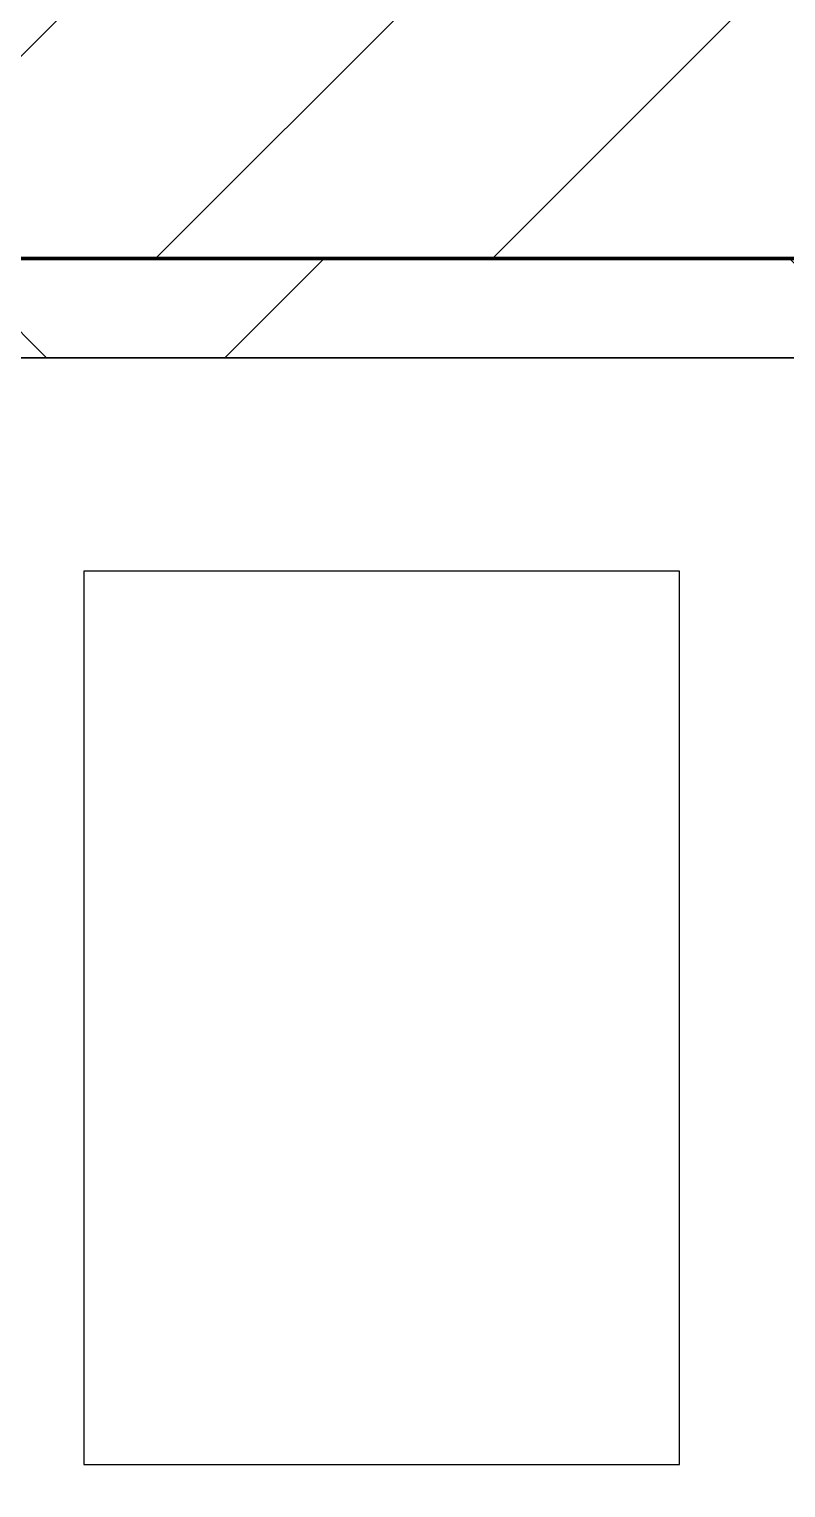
# Model space of a CAD drawing. Header units: millimetres. Extents: x -795739 to -715748, y -34378 to 22353.
# Drawn here: x -781760 to -781379, y 7325 to 8059 of the extents above; entities that cross this region are included whole.
import ezdxf
from ezdxf.xclip import XClip

# ---------------------------------------------------------------- set-up
doc = ezdxf.new("R2010")
doc.units = ezdxf.units.MM
doc.header["$XCLIPFRAME"] = 0
doc.layers.add('000 - WIPEOUT', color=250, linetype='Continuous')
doc.layers.add('A11_ALU.SOLID SHEET', color=2, linetype='Continuous')
for name, color, linetype, lineweight in [('A-GLAZ-CURT', 2, 'Continuous', 9), ('A-WALL', 5, 'Continuous', 35), ('A-WALL-FNSH', 2, 'Continuous', 35), ('A-WALL-PATT', 1, 'Continuous', 9)]:
    doc.layers.add(name, color=color, linetype=linetype, lineweight=lineweight)

# ---------------------------------------------------------------- blocks, each defined once
blk = doc.blocks.new('PPLS-PP19_Custom Tile Pattern - Custom Tile Pattern-V72-4282-01 ENLARGED LOWER PLATFORM LEVEL - REFLECTED CEILING PLAN - SHEET 3')
at = {"layer": 'A-GLAZ-CURT'}
for p, q in [((-300, 0), (300, 0)), ((300, 0), (-300, 0)), ((195.99, 0), (213.31, 0)), ((213.31, 0), (195.99, 0)), ((230.06, 0), (300, 0)), ((-300, -50), (300, -50)), ((300, -50), (-300, -50))]:
    blk.add_line(p, q, dxfattribs=at)
for points, knots in [([(-15.19, 0), (-13.07, 0), (7.48, 0), (42.82, 0), (88.72, 0), (120.63, 0), (138.28, 0), (138.53, 0)], [-461.142613, -461.142613, -461.142613, -461.142613, -429.606584, -390.253598, -346.313304, -291.370682, -290.5735, -290.5735, -290.5735, -290.5735]), ([(103.09, 0), (101.08, 0), (86.31, 0), (63.34, 0), (35.84, 0), (12, 0), (3.08, 0), (-1.67, 0), (-2.25, 0)], [-375.435014, -375.435014, -375.435014, -375.435014, -369.147452, -330.153101, -307.516438, -285.83788, -246.234814, -234.646884, -234.646884, -234.646884, -234.646884]), ([(27.89, 0), (29.09, 0), (33.4, 0), (48.37, 0), (71.92, 0), (93.05, 0), (104.15, 0), (105.27, 0)], [-147.777612, -147.777612, -147.777612, -147.777612, -135.792042, -118.513713, -97.899267, -63.759246, -59.909843, -59.909843, -59.909843, -59.909843]), ([(136.44, 0), (121.66, 0), (86.93, 0), (51.16, 0), (31.18, 0)], [-106.750556, -106.750556, -106.750556, -106.750556, -59.610984, 0, 0, 0, 0]), ([(36.29, 0), (37.77, 0), (48.82, 0), (64.79, 0), (86.91, 0), (101.1, 0), (105.92, 0)], [-314.598523, -314.598523, -314.598523, -314.598523, -305.899624, -287.17622, -249.500363, -226.889445, -226.889445, -226.889445, -226.889445]), ([(105.9, 0), (105.6, 0), (94.19, 0), (76.86, 0), (57.82, 0), (46.51, 0), (42.06, 0), (38.79, 0), (37.96, 0)], [-403.060872, -403.060872, -403.060872, -403.060872, -401.860199, -357.622665, -341.267687, -334.000314, -326.15566, -322.93397, -322.93397, -322.93397, -322.93397]), ([(105.68, 0), (104.73, 0), (101.39, 0), (92.38, 0), (85.59, 0), (74.4, 0), (62.26, 0), (51.85, 0), (45.49, 0), (39.39, 0), (38.23, 0)], [-7805.49088, -7805.49088, -7805.49088, -7805.49088, -7723.759874, -7531.75727, -7135.649961, -6924.452779, -6738.82075, -6548.303034, -6314.283804, -6261.547629, -6261.547629, -6261.547629, -6261.547629]), ([(94.4, 0), (94.4, 0), (94.64, 0), (99.11, 0), (108.97, 0), (120.79, 0), (139.94, 0), (163.31, 0), (185.23, 0), (193.62, 0), (194.69, 0), (194.79, 0)], [-2348.345796, -2348.345796, -2348.345796, -2348.345796, -2310.419338, -2233.599744, -2052.234781, -1843.028543, -1530.39897, -1095.004608, -529.74427, -295.064701, -265.121568, -265.121568, -265.121568, -265.121568]), ([(157.9, 0), (156.77, 0), (151.67, 0), (143.29, 0), (134.04, 0), (126.24, 0), (118.6, 0), (114.23, 0), (111.98, 0), (106.03, 0), (105.46, 0), (105.36, 0)], [-10292.955006, -10292.955006, -10292.955006, -10292.955006, -10098.273015, -9847.788484, -9677.714971, -9567.007022, -9453.21225, -9220.200448, -9012.77275, -8966.157302, -8946.345076, -8946.345076, -8946.345076, -8946.345076]), ([(105.59, 0), (106.21, 0), (111.12, 0), (112.65, 0), (113.59, 0)], [-8898.549405, -8898.549405, -8898.549405, -8898.549405, -8814.835624, -8577.462505, -8577.462505, -8577.462505, -8577.462505]), ([(105.9, 0), (111.74, 0), (118.38, 0), (128.63, 0), (128.95, 0)], [-59.181621, -59.181621, -59.181621, -59.181621, -39.050993, -35.895543, -35.895543, -35.895543, -35.895543]), ([(114.39, 0), (114.2, 0), (112.52, 0), (109.3, 0), (105.91, 0)], [-8148.58938, -8148.58938, -8148.58938, -8148.58938, -8105.191388, -7812.317473, -7812.317473, -7812.317473, -7812.317473]), ([(168.37, 0), (167.68, 0), (162.47, 0), (147.16, 0), (119.85, 0), (105.98, 0)], [-543.375029, -543.375029, -543.375029, -543.375029, -530.793311, -458.593899, -403.157171, -403.157171, -403.157171, -403.157171]), ([(106.46, 0), (113.07, 0), (126.38, 0), (132.42, 0), (134.6, 0)], [-226.039875, -226.039875, -226.039875, -226.039875, -194.761443, -152.241002, -152.241002, -152.241002, -152.241002]), ([(129.02, 0), (129.02, 0), (124.41, 0), (122.35, 0), (115.9, 0), (110.41, 0), (106.86, 0)], [-35.386604, -35.386604, -35.386604, -35.386604, -31.430235, -22.807238, -15.488593, -3.99399, -3.99399, -3.99399, -3.99399]), ([(128.58, 0), (128.8, 0), (130.16, 0), (139.26, 0), (152.67, 0), (161.24, 0), (162.19, 0), (162.75, 0)], [-633.326174, -633.326174, -633.326174, -633.326174, -627.736123, -618.981161, -602.094757, -592.980799, -581.414464, -581.414464, -581.414464, -581.414464]), ([(137.1, 0), (136, 0), (133.64, 0), (129.87, 0), (129.11, 0)], [-670.405967, -670.405967, -670.405967, -670.405967, -651.020627, -640.742133, -640.742133, -640.742133, -640.742133]), ([(193.8, 0), (193.33, 0), (190.11, 0), (183.13, 0), (171, 0), (161.95, 0), (161.28, 0), (158.35, 0), (157.85, 0), (157.77, 0)], [-11665.349007, -11665.349007, -11665.349007, -11665.349007, -11565.880756, -11105.624034, -10839.086983, -10768.332124, -10666.779182, -10580.760289, -10550.278881, -10550.278881, -10550.278881, -10550.278881]), ([(300, 0), (286.53, 0), (254.22, 0), (207.11, 0), (177.41, 0), (159.34, 0), (158.33, 0), (158.3, 0)], [-285.253232, -285.253232, -285.253232, -285.253232, -244.693688, -187.987675, -143.776725, -129.632772, -123.352749, -123.352749, -123.352749, -123.352749]), ([(159.07, 0), (159.13, 0), (160.84, 0), (165.21, 0), (174.15, 0), (185.98, 0), (208.82, 0), (219.42, 0), (230.06, 0)], [-115.643202, -115.643202, -115.643202, -115.643202, -114.681583, -87.660824, -65.295536, -41.623857, -24.459831, 0, 0, 0, 0]), ([(162.75, 0), (165.4, 0), (170.91, 0), (172.61, 0), (172.61, 0)], [-111.264224, -111.264224, -111.264224, -111.264224, -56.742688, -19.085662, -19.085662, -19.085662, -19.085662]), ([(241, 0), (240.07, 0), (235.87, 0), (226.56, 0), (221.1, 0), (200.27, 0), (182.99, 0), (174.27, 0), (169.67, 0), (168.99, 0)], [-9463.29374, -9463.29374, -9463.29374, -9463.29374, -9406.094246, -9221.510254, -9016.44624, -8717.832359, -8253.978395, -8152.463617, -8069.855175, -8069.855175, -8069.855175, -8069.855175]), ([(215.22, 0), (214.62, 0), (210.55, 0), (203.98, 0), (187.54, 0), (175.3, 0), (169.49, 0)], [-203.825446, -203.825446, -203.825446, -203.825446, -198.527383, -184.406837, -162.427601, -142.916156, -142.916156, -142.916156, -142.916156]), ([(171.51, 0), (176.48, 0), (193.23, 0), (201.73, 0), (208.81, 0), (213.9, 0), (241.96, 0), (266.73, 0), (281.71, 0), (291.71, 0), (296.52, 0), (297.86, 0), (298.09, 0)], [-7971.819559, -7971.819559, -7971.819559, -7971.819559, -7784.112253, -7606.717214, -7289.299508, -7042.621073, -6582.165592, -6068.460911, -5766.029927, -5566.724884, -5280.360606, -5199.253518, -5199.253518, -5199.253518, -5199.253518]), ([(172.07, 0), (177.66, 0), (187.87, 0), (201.08, 0), (207.47, 0), (213.96, 0), (215.11, 0)], [-255.364076, -255.364076, -255.364076, -255.364076, -237.955587, -223.92608, -215.862851, -208.75215, -208.75215, -208.75215, -208.75215]), ([(241.64, 0), (236.06, 0), (226.29, 0), (219.94, 0), (219.02, 0)], [-11491.805621, -11491.805621, -11491.805621, -11491.805621, -11162.864862, -10856.732305, -10856.732305, -10856.732305, -10856.732305]), ([(219.9, 0), (220.86, 0), (226.71, 0), (236.55, 0), (241.71, 0)], [-10670.940496, -10670.940496, -10670.940496, -10670.940496, -10511.382485, -10046.504287, -10046.504287, -10046.504287, -10046.504287]), ([(247.1, 0), (246.76, 0), (245.56, 0), (243.33, 0), (241.75, 0)], [-9649.085549, -9649.085549, -9649.085549, -9649.085549, -9581.591397, -9479.115369, -9479.115369, -9479.115369, -9479.115369]), ([(300, 0), (288.22, 0), (268.61, 0), (249.23, 0), (242.41, 0)], [-12528.858583, -12528.858583, -12528.858583, -12528.858583, -11905.454923, -11507.003635, -11507.003635, -11507.003635, -11507.003635]), ([(242.54, 0), (243.55, 0), (245.31, 0), (246.54, 0), (246.96, 0)], [-10020.669166, -10020.669166, -10020.669166, -10020.669166, -9925.173265, -9834.877357, -9834.877357, -9834.877357, -9834.877357]), ([(284.76, 0), (284.76, 0), (285.09, 0), (287.47, 0), (293.59, 0), (297.76, 0), (300, 0)], [-4110.630118, -4110.630118, -4110.630118, -4110.630118, -4053.389046, -3959.664717, -3862.421465, -3746.95702, -3746.95702, -3746.95702, -3746.95702]), ([(297.38, 0), (295.84, 0), (291.62, 0), (285.38, 0), (284.87, 0)], [-4803.172655, -4803.172655, -4803.172655, -4803.172655, -4358.271401, -4143.037883, -4143.037883, -4143.037883, -4143.037883])]:
    blk.add_open_spline(points, degree=3, knots=knots, dxfattribs=at)
for points in [[(105.92, 0), (104.98, 0), (104.04, 0), (103.09, 0)], [(168.74, 0), (168.74, 0), (169.81, 0), (171.51, 0)], [(195.11, 0), (194.91, 0), (194.44, 0), (193.8, 0)]]:
    blk.add_open_spline(points, degree=3, dxfattribs=at)
blk = doc.blocks.new('PPLS-PP19_Custom Tile Pattern - Custom Tile Pattern-V73-4282-01 ENLARGED LOWER PLATFORM LEVEL - REFLECTED CEILING PLAN - SHEET 3')
at = {"layer": 'A-GLAZ-CURT'}
for p, q in [((-300, 0), (300, 0)), ((300, 0), (-300, 0)), ((-293.07, 0), (-275.75, 0)), ((-275.75, 0), (-293.07, 0)), ((-222.32, 0), (-205, 0)), ((-205, 0), (-222.32, 0)), ((-300, -50), (300, -50)), ((300, -50), (-300, -50))]:
    blk.add_line(p, q, dxfattribs=at)
at = {"layer": 'A-GLAZ-CURT', "flags": 128}
for points in [[(-300, 0), (-291.56, 0), (-283.3, 0), (-275.2, 0), (-267.26, 0), (-259.45, 0), (-251.77, 0), (-244.2, 0), (-236.74, 0), (-229.36, 0), (-222.59, 0)], [(-222.63, 0), (-229.72, 0), (-236.97, 0), (-244.39, 0), (-251.96, 0), (-259.67, 0), (-267.51, 0), (-275.48, 0), (-283.55, 0), (-291.73, 0), (-300, 0)], [(-155.53, 0), (-160.27, 0), (-164.95, 0), (-169.65, 0), (-174.47, 0), (-179.49, 0), (-184.81, 0), (-190.44, 0), (-196.37, 0), (-202.58, 0), (-209.04, 0), (-215.73, 0), (-222.59, 0)], [(-222.06, 0), (-214.83, 0), (-207.71, 0), (-200.76, 0), (-194.02, 0), (-187.54, 0), (-181.38, 0), (-175.58, 0), (-170.25, 0), (-165.64, 0), (-162.01, 0), (-159.53, 0), (-157.46, 0), (-154.78, 0)], [(-125.17, 0), (-128.55, 0), (-134.16, 0), (-140.03, 0), (-145.5, 0), (-150.63, 0), (-154.73, 0)], [(-154.52, 0), (-149.42, 0), (-141.84, 0), (-132.81, 0), (-126.08, 0)]]:
    blk.add_lwpolyline(points, dxfattribs=at)
at = {"layer": 'A-GLAZ-CURT'}
for points, knots in [([(-300, 0), (-284.65, 0), (-236.57, 0), (-174.61, 0), (-129.95, 0), (-110.8, 0), (-99.5, 0), (-91.46, 0)], [-5323.127839, -5323.127839, -5323.127839, -5323.127839, -4502.809032, -2700.551212, -1002.059161, -460.363443, 0, 0, 0, 0]), ([(-86.84, 0), (-99.86, 0), (-136.33, 0), (-202.69, 0), (-262.56, 0), (-294.48, 0), (-300, 0)], [-18764.589067, -18764.589067, -18764.589067, -18764.589067, -17136.203329, -15131.813646, -13729.592194, -13439.944408, -13439.944408, -13439.944408, -13439.944408]), ([(-154.57, 0), (-156.14, 0), (-161.05, 0), (-174.02, 0), (-185.59, 0), (-209.77, 0), (-232.01, 0), (-255.22, 0), (-262.59, 0), (-264.9, 0), (-265.4, 0)], [-2367.069215, -2367.069215, -2367.069215, -2367.069215, -2237.412286, -2029.680487, -1755.085331, -1400.429864, -858.079193, -543.655514, -208.940337, 0, 0, 0, 0]), ([(-258.6, 0), (-257.91, 0), (-254.26, 0), (-241.5, 0), (-229.92, 0), (-223.15, 0)], [-5722.54675, -5722.54675, -5722.54675, -5722.54675, -5657.471696, -5413.335975, -5031.232378, -5031.232378, -5031.232378, -5031.232378]), ([(-133.82, 0), (-135.51, 0), (-137.8, 0), (-149.31, 0), (-162.01, 0), (-177.91, 0), (-199.46, 0), (-216.65, 0), (-231.26, 0), (-233.46, 0), (-234, 0)], [-2731.647847, -2731.647847, -2731.647847, -2731.647847, -2418.507304, -2308.929706, -2113.765672, -1763.376603, -1422.553702, -978.033455, -846.069444, -682.911962, -682.911962, -682.911962, -682.911962]), ([(-233.49, 0), (-233.44, 0), (-232.38, 0), (-230.74, 0), (-225.3, 0), (-223.63, 0)], [-455.274641, -455.274641, -455.274641, -455.274641, -440.605512, -119.536984, 0, 0, 0, 0]), ([(-222.66, 0), (-218.56, 0), (-205.78, 0), (-188.58, 0), (-169.02, 0), (-152.12, 0), (-136.84, 0), (-127.33, 0), (-124.19, 0), (-123.43, 0), (-123.28, 0)], [-5440.71833, -5440.71833, -5440.71833, -5440.71833, -5161.076232, -4739.070012, -4465.409639, -4149.119819, -3839.893365, -3647.167523, -3488.92562, -3439.852845, -3439.852845, -3439.852845, -3439.852845]), ([(-222.59, 0), (-222.53, 0), (-219.22, 0), (-213.1, 0), (-200.2, 0), (-185.8, 0), (-171.77, 0), (-158.7, 0), (-157.22, 0)], [-5020.667061, -5020.667061, -5020.667061, -5020.667061, -5017.494783, -4832.723979, -4666.091899, -4349.945572, -4000.813434, -3840.635403, -3840.635403, -3840.635403, -3840.635403]), ([(-137.88, 0), (-140.56, 0), (-147.66, 0), (-147.68, 0), (-152.76, 0), (-153.74, 0)], [-3187.727384, -3187.727384, -3187.727384, -3187.727384, -2919.378265, -2477.344047, -2390.795538, -2390.795538, -2390.795538, -2390.795538]), ([(-152.35, 0), (-151.03, 0), (-147.71, 0), (-143.57, 0), (-138.62, 0)], [-3494.978217, -3494.978217, -3494.978217, -3494.978217, -3371.022232, -3227.460399, -3227.460399, -3227.460399, -3227.460399]), ([(-118.78, 0), (-121.86, 0), (-126.28, 0), (-136.96, 0), (-147.46, 0), (-150.03, 0), (-150.57, 0)], [-5938.474035, -5938.474035, -5938.474035, -5938.474035, -5700.061948, -5508.838257, -5298.784692, -5196.16478, -5196.16478, -5196.16478, -5196.16478]), ([(-150.34, 0), (-150.07, 0), (-147.75, 0), (-142.6, 0), (-127.26, 0), (-107.3, 0), (-90.42, 0), (-75.26, 0), (-68.41, 0), (-65.12, 0), (-63.63, 0)], [-4948.728362, -4948.728362, -4948.728362, -4948.728362, -4883.323924, -4440.880425, -4054.690705, -3793.097032, -3402.597032, -3144.956779, -3050.982048, -2969.237017, -2969.237017, -2969.237017, -2969.237017]), ([(-26.75, 0), (-27.82, 0), (-36.18, 0), (-53.55, 0), (-78.2, 0), (-110.94, 0), (-130.52, 0), (-147.74, 0), (-149.07, 0)], [-8718.362214, -8718.362214, -8718.362214, -8718.362214, -8532.293389, -8073.216054, -7508.296369, -7004.680444, -6449.282163, -6277.220794, -6277.220794, -6277.220794, -6277.220794]), ([(-148.23, 0), (-146.94, 0), (-140.15, 0), (-137.28, 0), (-133.93, 0), (-128.78, 0), (-126.5, 0)], [-6162.058746, -6162.058746, -6162.058746, -6162.058746, -6017.569127, -5560.701257, -5364.112219, -5231.017328, -5231.017328, -5231.017328, -5231.017328]), ([(-86.84, 0), (-91.83, 0), (-104.39, 0), (-122.65, 0), (-139.03, 0), (-146.11, 0), (-146.95, 0)], [-1668.097632, -1668.097632, -1668.097632, -1668.097632, -1374.161226, -945.742622, -741.901385, -489.130243, -489.130243, -489.130243, -489.130243]), ([(-146.69, 0), (-146.59, 0), (-145.49, 0), (-135.69, 0), (-128.29, 0), (-125.15, 0)], [-420.34245, -420.34245, -420.34245, -420.34245, -406.956646, -290.263673, 0, 0, 0, 0]), ([(-127.41, 0), (-131.63, 0), (-133.16, 0), (-134.09, 0), (-134.15, 0)], [-8540.990293, -8540.990293, -8540.990293, -8540.990293, -8266.114998, -8246.473386, -8246.473386, -8246.473386, -8246.473386]), ([(-134.15, 0), (-133.32, 0), (-130.31, 0), (-117.33, 0), (-92.04, 0), (-74.02, 0), (-62.74, 0), (-60.36, 0), (-59.97, 0)], [-7657.439573, -7657.439573, -7657.439573, -7657.439573, -7293.749979, -6839.55839, -6236.997189, -5713.340575, -5140.470607, -5006.787413, -5006.787413, -5006.787413, -5006.787413]), ([(-120.13, 0), (-120.14, 0), (-120.24, 0), (-121.3, 0), (-129.25, 0), (-133.82, 0)], [-2933.992132, -2933.992132, -2933.992132, -2933.992132, -2920.575025, -2840.280255, -2731.647847, -2731.647847, -2731.647847, -2731.647847]), ([(-113.43, 0), (-113.44, 0), (-113.96, 0), (-119.73, 0), (-125.43, 0), (-127.03, 0), (-127.41, 0)], [-328.499627, -328.499627, -328.499627, -328.499627, -282.672656, -98.539552, -24.539552, 0, 0, 0, 0]), ([(-126.5, 0), (-122.44, 0), (-108.71, 0), (-86.68, 0), (-63.44, 0), (-54.4, 0), (-48.53, 0), (-30.79, 0), (-18.03, 0), (8.61, 0), (15.02, 0), (22.91, 0), (31, 0), (39.04, 0), (51.19, 0), (58.74, 0), (61.34, 0), (61.45, 0)], [-5231.017328, -5231.017328, -5231.017328, -5231.017328, -4994.692869, -4542.524482, -4008.285538, -3689.699207, -3546.54457, -3315.260113, -2864.387349, -2439.246196, -2084.094819, -1956.422387, -1818.904206, -1645.594513, -1443.202566, -1228.752106, -1120.932285, -1120.932285, -1120.932285, -1120.932285]), ([(-125.15, 0), (-124.93, 0), (-121.96, 0), (-113.01, 0), (-99.99, 0), (-92.48, 0), (-87.93, 0)], [-3362.7396, -3362.7396, -3362.7396, -3362.7396, -3342.215224, -3074.362186, -2902.289527, -2662.16885, -2662.16885, -2662.16885, -2662.16885])]:
    blk.add_open_spline(points, degree=3, knots=knots, dxfattribs=at)
blk = doc.blocks.new('*U553')
at = {"layer": 'A-GLAZ-CURT', "rotation": 180}
for name, p in [('PPLS-PP19_Custom Tile Pattern - Custom Tile Pattern-V73-4282-01 ENLARGED LOWER PLATFORM LEVEL - REFLECTED CEILING PLAN - SHEET 3', (-3000, 4315)), ('PPLS-PP19_Custom Tile Pattern - Custom Tile Pattern-V72-4282-01 ENLARGED LOWER PLATFORM LEVEL - REFLECTED CEILING PLAN - SHEET 3', (-2400, 4315))]:
    blk.add_blockref(name, p, dxfattribs=at)
blk = doc.blocks.new('*U942')
at = {"color": 3}
blk.add_wipeout([(-225, 2350), (225, 2350), (225, 2050), (-225, 2050)], dxfattribs=at).dxf.layer = '000 - WIPEOUT'
at = {"layer": 'A11_ALU.SOLID SHEET', "color": 0, "linetype": 'ByBlock'}
blk.add_lwpolyline([(-225, 2050), (225, 2050), (225, 2350), (-225, 2350)], close=True, dxfattribs=at)
blk = doc.blocks.new('*U1025')
blk.add_lwpolyline([(-38349, 4315), (-38349, 2757.5), (-41450, 2757.5), (-41450, 4315), (-49246.8, 4315), (-49246.8, 550), (-30509.06, 550), (-30509.06, 4315), (-38349, 4315)])
at = {"layer": 'A11_ALU.SOLID SHEET', "linetype": 'ByBlock', "rotation": 90}
blk.add_blockref('*U942', (-34700, 3982.5), dxfattribs=at)

msp = doc.modelspace()

# ---------------------------------------------------------------- hatches: boundary and pattern name
at = {"layer": 'A-WALL-PATT', "lineweight": 9}
h = msp.add_hatch(dxfattribs=at)
h.set_pattern_fill('FP_2', color=256, style=0, pattern_type=2)
h.set_pattern_definition([(45, (0, 0), (-84.852814, 84.852814), [])])
h.paths.add_polyline_path([(-767597.37, 7944.02), (-767597.37, 8144.02), (-783082.37, 8144.02), (-783082.37, 7944.02), (-780382.37, 7944.02), (-780382.37, 7994.02), (-779182.37, 7994.02), (-779182.37, 7944.02), (-767847.32, 7944.02)])

# ---------------------------------------------------------------- linework, layer by layer
at = {"layer": 'A-WALL', "color": 7, "lineweight": 70}
for p, q in [((-780382.37, 7944.02), (-783032.37, 7944.02)), ((-783032.37, 7944.02), (-780382.37, 7944.02))]:
    msp.add_line(p, q, dxfattribs=at)

# ---------------------------------------------------------------- block references
ref = msp.add_blockref('*U1025', (-744682.37, 3579.02))
XClip(ref).set_block_clipping_path([(-45801.3280238605, -9620.0077451947), (23704.0078937773, 10334.9999958097)])

# ---------------------------------------------------------------- next in the draw order: hatches: boundary and pattern name
at = {"layer": 'A-WALL-PATT', "lineweight": 9}
h = msp.add_hatch(dxfattribs=at)
h.set_pattern_fill('FP_3', color=256, style=0, pattern_type=2)
h.set_pattern_definition([(45, (0, 0), (-212.13203, 212.13203), []), (135, (0, 0), (-212.13203, -212.13203), [])])
h.paths.add_polyline_path([(-774897.32, 7894.02), (-774897.32, 7944.02), (-779182.37, 7944.02), (-779182.37, 7904.02), (-780238.41, 7904.02), (-780216.03, 7894.02), (-775279.41, 7894.02)])
h.paths.add_polyline_path([(-780357.37, 7894.02), (-780326.34, 7894.02), (-780348.72, 7904.02), (-780382.37, 7904.02), (-780382.37, 7944.02), (-783032.37, 7944.02), (-783032.37, 7894.02), (-780382.37, 7894.02)])

# ---------------------------------------------------------------- next in the draw order: linework, layer by layer
at = {"layer": 'A-WALL-FNSH', "color": 250}
msp.add_line((-780382.37, 7894.02), (-783032.37, 7894.02), dxfattribs=at)

# ---------------------------------------------------------------- next in the draw order: block references
msp.add_blockref('*U553', (-778882.37, 3579.02))

doc.saveas('drawing.dxf')
